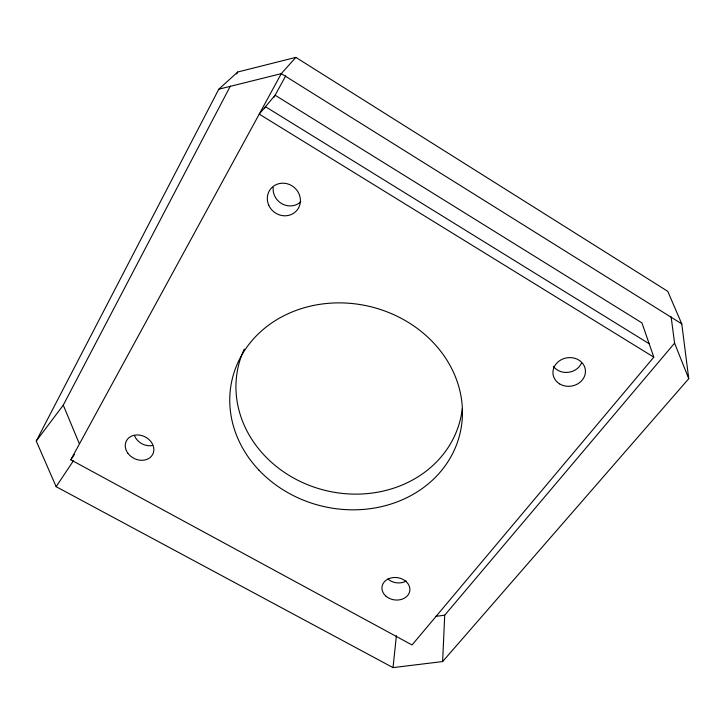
<?xml version="1.0" encoding="UTF-8"?>
<svg xmlns="http://www.w3.org/2000/svg" width="725" height="725" viewBox="0 0 725 725"><rect width="100%" height="100%" fill="white"/><g stroke="black" fill="none" stroke-linecap="round" stroke-linejoin="round"><path stroke-width="1.09" d="M442.631 661.562L688.75 378.677L681.772 323.885L667.761 291.323L295.845 57.384L237.709 72.011L218.796 89.202L36.25 441.054L56.151 486.683L393.022 667.616L442.631 661.562L444.715 615.19L674.585 343.161L671.105 316.689M393.022 667.616L396.394 635.662M36.25 441.054L63.265 405.148L230.36 86.057M236.658 74.013L237.709 72.011M653.814 357.162L259.233 114.115L275.119 95.22L641.942 322.906L653.814 357.162L412.045 644.969L70.796 459.804L281.291 73.642L295.845 57.384M264.389 108.677L265.468 106.693L649.165 343.741M274.032 97.213L285.75 75.817M56.151 486.683L73.415 460.792M70.796 459.804L74.421 454.412M218.796 89.202L281.291 73.642L681.772 323.885M435.798 616.359L444.715 615.19M63.265 405.148L79.27 443.582M674.585 343.161L688.75 378.677M462.269 408.791A114.16 100.784 13.5 0 1 321.927 489.556A114.16 100.784 13.5 0 1 244.271 349.106M300.766 201.749A16.485 15.533 39.7 0 1 282.406 204.015A16.485 15.533 39.7 0 1 273.207 187.431M152.341 445.567A14.418 11.917 26.3 0 1 134.569 435.761M406.227 580.988A13.712 11.074 8.2 0 1 387.893 578.949M581.577 362.944A15.877 14.011 -9.7 0 1 568.282 372.324A15.877 14.011 -9.7 0 1 553.383 366.288M259.006 470.199A117.097 102.633 13.5 0 0 456.469 444.942A117.097 102.633 13.5 0 0 322.824 303.911A117.097 102.633 13.5 0 0 259.006 470.199M268.685 205.048A16.947 15.896 38.3 0 0 297.159 210.023A16.947 15.896 38.3 0 0 285.768 183.452A16.947 15.896 38.3 0 0 268.685 205.048M127.754 453.062A14.772 12.107 26.1 0 0 152.449 454.811A14.772 12.107 26.1 0 0 138.448 434.991A14.772 12.107 26.1 0 0 127.754 453.062M385.664 595.905A14.038 11.228 8.3 0 0 409.272 592.778A14.038 11.228 8.3 0 0 392.787 577.617A14.038 11.228 8.3 0 0 385.664 595.905M559.546 383.86A16.303 14.301 -9 0 0 585.347 372.976A16.303 14.301 -9 0 0 562.673 359.056A16.303 14.301 -9 0 0 559.546 383.86"/></g></svg>
